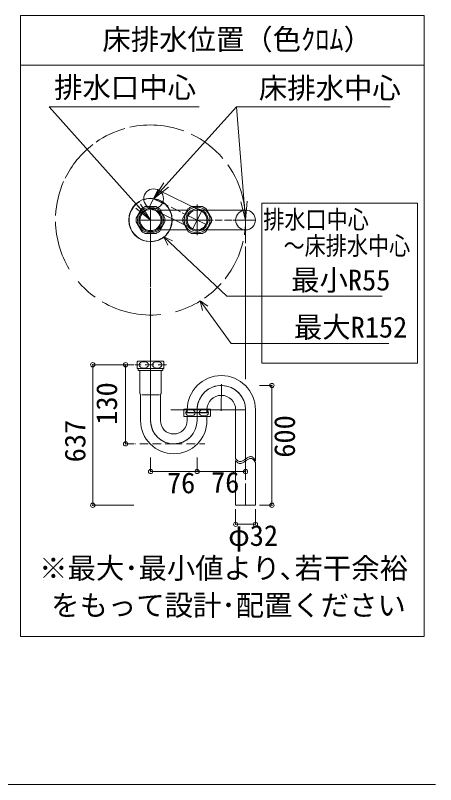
# Model space of a CAD drawing. Units: millimetres, scale not verified. Extents: x -1002 to 1002, y -687 to 676.
# Drawn here: x 706 to 1002, y -687 to -145 of the extents above; entities that cross this region are included whole.
import ezdxf
from ezdxf.enums import TextEntityAlignment as Align

# ---------------------------------------------------------------- set-up
doc = ezdxf.new("R2010")
doc.units = ezdxf.units.MM
doc.header["$LTSCALE"] = 5
doc.header["$PDMODE"] = 32
doc.header["$PDSIZE"] = 3
doc.linetypes.add('DASHED1', pattern=[1.8, 1.2, -0.6])
doc.layers.add('F-0', color=7, linetype='Continuous', lineweight=15)
doc.styles.add('ＭＳ ゴシック', font='')
doc.styles.get('ＭＳ ゴシック').set_extended_font_data('MS Gothic')

msp = doc.modelspace()

# ---------------------------------------------------------------- linework, layer by layer
at = {"layer": 'F-0', "lineweight": 18}
for p, q in [((709.585, -145.254), (709.585, -582.754)), ((993.96, -145.254), (709.585, -145.254)), ((993.96, -582.754), (993.96, -145.254)), ((709.585, -582.754), (993.96, -582.754))]:
    msp.add_line(p, q, dxfattribs=at)
at = {"layer": 'F-0'}
for p, q in [((709.585, -180.254), (993.96, -180.254)), ((729.738, -209.677), (835.299, -209.677)), ((801.14, -289.388), (729.738, -209.677)), ((803.286, -274.419), (861.644, -209.677)), ((861.644, -209.677), (970.092, -209.677)), ((861.644, -209.677), (890.073, -209.677)), ((868.078, -289.388), (861.644, -209.677)), ((803.286, -274.419), (810.449, -263.205)), ((803.286, -274.419), (812.074, -264.67)), ((806.338, -268.167), (800.235, -280.67)), ((803.286, -274.419), (813.699, -266.134)), ((806.338, -268.167), (837.004, -283.137)), ((813.489, -279.399), (803.286, -274.419)), ((868.078, -289.388), (867.022, -276.306)), ((868.078, -289.388), (869.202, -276.13)), ((801.14, -289.388), (790.754, -281.071)), ((794.93, -281.332), (791.058, -288.038)), ((801.14, -289.388), (792.383, -279.612)), ((801.14, -289.388), (794.012, -278.152)), ((805.012, -279.982), (797.269, -279.982)), ((811.222, -288.038), (807.351, -281.332)), ((822.337, -283.718), (815.61, -280.434)), ((827.743, -281.332), (823.871, -288.038)), ((837.824, -279.982), (830.081, -279.982)), ((833.953, -300.153), (833.953, -278.431)), ((833.953, -298.029), (833.953, -280.747)), ((844.035, -288.038), (840.163, -281.332)), ((868.078, -289.388), (864.841, -276.482)), ((879.521, -277.613), (879.521, -390.178)), ((879.521, -277.613), (989.195, -277.613)), ((989.195, -277.613), (989.195, -390.178)), ((801.14, -281.951), (801.14, -300.153)), ((801.14, -281.953), (801.14, -296.826)), ((827.108, -282.432), (807.986, -282.432)), ((840.39, -292.53), (823.538, -284.304)), ((837.004, -283.137), (830.901, -295.639)), ((833.953, -282.432), (868.078, -282.432)), ((868.078, -296.344), (868.078, -282.432)), ((791.058, -290.738), (794.93, -297.444)), ((801.14, -289.388), (793.579, -289.388)), ((793.703, -289.388), (817.547, -289.388)), ((801.14, -289.388), (845.099, -289.388)), ((807.351, -297.444), (811.222, -290.738)), ((817.547, -289.388), (845.164, -289.388)), ((823.871, -290.738), (827.743, -297.444)), ((840.163, -297.444), (844.035, -290.738)), ((846.713, -289.388), (851.729, -289.388)), ((853.17, -289.388), (858.704, -289.388)), ((859.281, -289.388), (875.034, -289.388)), ((859.281, -289.388), (875.034, -289.388)), ((868.078, -289.388), (868.078, -305.728)), ((801.14, -296.826), (801.14, -309.41)), ((807.986, -296.344), (827.108, -296.344)), ((868.078, -296.344), (833.953, -296.344)), ((797.269, -298.794), (805.012, -298.794)), ((801.14, -336.734), (801.14, -300.153)), ((810.436, -301.309), (813.223, -307.113)), ((810.436, -301.309), (816.66, -304.157)), ((810.436, -301.309), (854.915, -342.909)), ((830.081, -298.794), (837.824, -298.794)), ((868.078, -308.103), (868.078, -325.201)), ((868.078, -309.242), (868.078, -326.372)), ((801.14, -317), (801.14, -336.127)), ((868.078, -325.933), (868.078, -358.584)), ((868.078, -329.008), (868.078, -359.169)), ((801.14, -343.414), (801.14, -367.095)), ((836.209, -346.404), (837.836, -353.23)), ((836.209, -346.404), (841.497, -350.009)), ((836.209, -346.404), (857.931, -376.338)), ((859.437, -342.909), (854.915, -342.909)), ((964.471, -342.909), (859.437, -342.909)), ((868.078, -359.023), (868.078, -366.636)), ((868.078, -362.83), (868.078, -384.646)), ((801.14, -370.435), (801.14, -431.171)), ((868.078, -370.871), (868.078, -400.243)), ((969.051, -376.338), (857.931, -376.338)), ((791.734, -389.175), (791.734, -393.696)), ((792.053, -388.81), (810.228, -388.81)), ((810.547, -393.696), (810.547, -389.175)), ((810.218, -394.06), (792.053, -394.06)), ((792.053, -394.06), (792.062, -394.06)), ((792.053, -394.06), (792.062, -394.06)), ((792.39, -394.06), (792.39, -395.096)), ((793.703, -395.446), (793.703, -402.574)), ((809.54, -395.446), (801.14, -395.446)), ((808.578, -402.574), (808.578, -395.446)), ((809.89, -395.096), (809.54, -395.446)), ((809.89, -395.096), (809.89, -394.06)), ((810.218, -394.06), (810.228, -394.06)), ((868.078, -390.209), (868.078, -401.536)), ((879.521, -390.178), (989.195, -390.178)), ((793.703, -402.574), (793.703, -411.516)), ((801.14, -430.635), (801.14, -404.806)), ((808.578, -411.516), (808.578, -402.574)), ((851.248, -404.959), (851.007, -423.728)), ((794.125, -412.436), (793.797, -411.866)), ((794.184, -412.655), (794.184, -419.989)), ((794.924, -412.537), (801.14, -412.537)), ((801.14, -412.537), (807.357, -412.537)), ((808.097, -430.635), (808.097, -412.655)), ((808.484, -411.866), (808.155, -412.436)), ((794.184, -419.989), (794.184, -430.635)), ((824.866, -422.542), (843.04, -422.542)), ((833.962, -430.635), (833.962, -422.206)), ((868.087, -422.979), (815.453, -422.979)), ((824.547, -422.907), (824.547, -427.427)), ((843.031, -427.792), (824.866, -427.792)), ((824.866, -427.792), (824.875, -427.792)), ((826.187, -425.167), (826.187, -424.904)), ((826.187, -424.904), (833.953, -424.904)), ((826.559, -425.167), (826.187, -425.167)), ((841.718, -425.167), (826.559, -425.167)), ((826.997, -422.979), (826.997, -424.467)), ((826.997, -427.985), (826.997, -430.635)), ((833.953, -430.6), (833.953, -422.979)), ((833.953, -424.904), (841.718, -424.904)), ((840.909, -424.467), (840.909, -422.979)), ((840.909, -430.635), (840.909, -427.985)), ((841.718, -425.167), (841.718, -424.904)), ((843.359, -427.427), (843.359, -422.907)), ((861.122, -422.979), (861.122, -457.452)), ((868.078, -422.979), (868.078, -446.9)), ((868.078, -422.979), (868.078, -442.264)), ((875.034, -458.976), (875.034, -422.979)), ((868.078, -446.534), (868.078, -472.401)), ((861.122, -458.764), (861.122, -475.962)), ((861.122, -475.962), (861.122, -490.264)), ((868.078, -475.085), (868.078, -490.264)), ((-1002.086, -687.064), (1002.034, -687.064))]:
    msp.add_line(p, q, dxfattribs=at)
at = {"layer": 'F-0', "color": 4, "lineweight": 9}
for p, q in [((760.411, -391.35), (760.411, -490.264)), ((760.411, -391.35), (789.3, -391.35)), ((783.566, -391.35), (783.566, -447.042)), ((783.566, -391.35), (789.3, -391.35)), ((886.688, -405.928), (878.026, -405.928)), ((886.688, -405.928), (886.688, -490.264)), ((783.566, -447.042), (789.3, -447.042)), ((801.14, -466.529), (801.14, -456.719)), ((833.962, -466.529), (833.962, -456.719)), ((868.078, -466.529), (868.078, -456.719)), ((801.14, -466.529), (833.962, -466.529)), ((833.962, -466.529), (868.078, -466.529)), ((760.411, -490.264), (789.3, -490.264)), ((886.688, -490.264), (878.026, -490.264)), ((861.122, -503.726), (861.122, -493.1)), ((875.034, -503.726), (875.034, -493.1)), ((861.122, -503.726), (875.034, -503.726))]:
    msp.add_line(p, q, dxfattribs=at)
at = {"layer": 'F-0', "color": 4, "linetype": 'DASHED1', "lineweight": 9}
for p, q in [((787.372, -391.35), (787.308, -391.35)), ((812.449, -391.35), (790.013, -391.35)), ((817.547, -447.042), (790.017, -447.042)), ((817.547, -447.042), (839.379, -447.042))]:
    msp.add_line(p, q, dxfattribs=at)
at = {"layer": 'F-0'}
for points in [[(837.004, -283.137), (830.901, -295.639), (800.235, -280.67)], [(801.14, -404.684), (801.14, -368.613), (801.14, -337.341)], [(801.14, -395.446), (792.74, -395.446), (792.39, -395.096)], [(861.122, -490.264), (875.034, -490.264), (875.034, -460.289)]]:
    msp.add_lwpolyline(points, dxfattribs=at)
for centre, radius in [((803.286, -274.419), 6.956), ((801.14, -289.388), 15.312), ((801.14, -289.388), 9.087), ((801.14, -289.388), 8.166), ((833.953, -289.388), 9.087), ((833.953, -289.388), 7.766), ((833.953, -289.388), 7.766), ((868.078, -289.388), 6.956)]:
    msp.add_circle(centre, radius, dxfattribs=at)
at = {"layer": 'F-0', "lineweight": 18}
for centre, radius in [((801.14, -289.388), 7.438), ((833.953, -289.388), 6.956)]:
    msp.add_circle(centre, radius, dxfattribs=at)
at = {"layer": 'F-0'}
for centre, radius, start, end in [((801.14, -289.388), 66.938, 105.78741, 125.02387), ((801.14, -289.388), 66.938, 69.55176, 102.48458), ((801.14, -289.388), 66.938, 40.45346, 64.61694), ((801.14, -289.388), 66.938, 127.52212, 153.93512), ((801.14, -289.388), 66.938, 351.07633, 35.51055), ((801.14, -289.388), 66.938, 156.12741, 177.22121), ((801.14, -289.388), 15.117, 119.87082, 203.47911), ((801.14, -289.388), 15.117, 38.01873, 108.88428), ((801.14, -289.388), 10.172, 112.37215, 127.62785), ((801.14, -289.388), 10.172, 52.37215, 67.62785), ((801.14, -289.388), 15.117, 317.38555, 32.77859), ((833.953, -289.388), 10.172, 112.37215, 127.62785), ((833.953, -289.388), 10.172, 52.37215, 67.62785), ((801.14, -289.388), 66.938, 181.04134, 211.02681), ((801.14, -289.388), 10.172, 172.37215, 187.62785), ((801.14, -289.388), 10.172, 352.37215, 7.62785), ((833.953, -289.388), 10.172, 172.37215, 187.62785), ((833.953, -289.388), 10.172, 352.37215, 7.62785), ((801.14, -289.388), 15.117, 211.12095, 261.30647), ((801.14, -289.388), 10.172, 232.37215, 247.62785), ((801.14, -289.388), 10.172, 292.37215, 307.62785), ((833.953, -289.388), 10.172, 232.37215, 247.62785), ((833.953, -289.388), 10.172, 292.37215, 307.62785), ((801.14, -289.388), 15.117, 269.01468, 307.94515), ((801.14, -289.388), 66.938, 321.76369, 347.20103), ((801.14, -289.388), 66.938, 220.25424, 234.38576), ((801.14, -289.388), 66.938, 304.63473, 317.9845), ((801.14, -289.388), 66.938, 285.1851, 301.59392), ((801.14, -289.388), 66.938, 239.27946, 276.17448), ((801.14, -289.388), 66.938, 274.56964, 274.58397), ((794.687, -391.435), 3.719, 135.09913, 142.57199), ((807.593, -391.435), 3.719, 37.42801, 44.90087), ((794.687, -391.435), 3.719, 217.42801, 224.90087), ((807.593, -391.435), 3.719, 315.09913, 322.57199), ((851.015, -422.979), 24.019, 0, 180), ((851.015, -422.979), 17.062, 87.94387, 180), ((851.015, -422.979), 17.071, 0, 177.40546), ((851.015, -422.979), 17.062, 0, 87.94387), ((794.403, -411.516), 0.7, 180, 210), ((807.878, -411.516), 0.7, 330, 0), ((793.747, -412.655), 0.438, 0, 30), ((808.534, -412.655), 0.438, 150, 180), ((851.015, -422.979), 10.106, 0, 180), ((827.5, -425.167), 3.719, 135.09913, 142.57199), ((840.406, -425.167), 3.719, 37.42801, 44.90087), ((827.5, -425.167), 3.719, 217.42801, 224.90087), ((826.559, -424.467), 0.438, 270, 0), ((826.559, -427.985), 0.438, 0, 26.17755), ((841.347, -424.467), 0.438, 180, 270), ((841.347, -427.985), 0.438, 150, 180), ((840.406, -425.167), 3.719, 315.09913, 322.57199), ((817.547, -430.635), 23.363, 180, 0), ((817.547, -430.635), 16.406, 180, 270), ((817.547, -430.635), 16.415, 181.87086, 0), ((817.547, -430.635), 9.45, 180, 0), ((817.547, -430.635), 16.406, 270, 0), ((866.438, -454.036), 6.319, 212.72203, 226.60953), ((866.438, -455.348), 6.319, 212.72203, 226.60953), ((864.558, -456.106), 3.523, 225.702, 245.03152), ((864.558, -457.419), 3.523, 225.702, 245.03152), ((864.214, -456.863), 2.692, 244.86394, 266.31233), ((864.223, -456.369), 3.186, 266.722, 284.24596), ((863.726, -454.498), 5.122, 284.48835, 295.96465), ((863.726, -455.811), 5.122, 284.48835, 295.96465), ((861.724, -450.405), 9.678, 296.00867, 302.489), ((861.724, -451.718), 9.678, 296.00867, 302.489), ((853.867, -438.05), 24.32, 302.46715, 305.15235), ((853.867, -439.362), 24.32, 302.46715, 305.15235), ((927.996, -543.332), 104.441, 124.52174, 125.14879), ((927.996, -544.644), 104.441, 124.52174, 125.14879), ((877.195, -469.435), 14.767, 120.34038, 124.6107), ((877.195, -470.748), 14.767, 120.34038, 124.6107), ((872.994, -462.199), 6.4, 111.45266, 120.60102), ((872.994, -463.512), 6.4, 111.45266, 120.60102), ((871.913, -459.391), 3.391, 96.00772, 111.8117), ((871.913, -460.703), 3.391, 96.00772, 111.8117), ((871.795, -458.382), 2.375, 73.97913, 95.71073), ((871.795, -459.694), 2.375, 73.97913, 95.71073), ((871.626, -458.71), 2.738, 51.5772, 72.48176), ((871.626, -460.022), 2.738, 51.5772, 72.48176), ((870.199, -460.321), 4.889, 35.29043, 50.21011), ((870.199, -461.634), 4.889, 35.29043, 50.21011), ((865.785, -463.278), 10.201, 24.94423, 34.52454), ((865.785, -464.591), 10.201, 24.94423, 34.52454), ((864.214, -458.176), 2.692, 244.86394, 266.31233), ((864.223, -457.681), 3.186, 266.722, 284.24596)]:
    msp.add_arc(centre, radius, start, end, dxfattribs=at)
for centre in [(796.437, -391.435), (805.843, -391.435), (829.25, -425.167), (838.656, -425.167)]:
    msp.add_ellipse(centre, major_axis=(3.353, 0), ratio=0.674074, dxfattribs=at)
at = {"layer": 'F-0', "color": 6}
for p in [(760.411, -391.35), (783.566, -391.35), (886.688, -405.928), (783.566, -447.042), (801.14, -466.529), (833.962, -466.529), (868.078, -466.529), (760.411, -490.264), (886.688, -490.264), (861.122, -503.726), (875.034, -503.726)]:
    msp.add_point(p, dxfattribs=at)

# ---------------------------------------------------------------- texts
at = {"layer": 'F-0', "style": 'ＭＳ ゴシック'}
for s, p in [('床排水位置（色ｸﾛﾑ）', (767.222, -173.904)), ('排水口中心', (733.202, -207.764)), ('床排水中心', (877.497, -208.142)), ('最小R55', (900.25, -343.417)), ('最大R152', (902.159, -376.597)), ('76', (812.715, -486.247)), ('76', (843.808, -485.824)), ('φ32', (855.892, -523.333)), ('※最大･最小値より､若干余裕', (722.648, -546.364)), ('をもって設計･配置ください', (731.101, -572.471))]:
    msp.add_text(s, height=14.66, dxfattribs=at).set_placement(p, align=Align.BOTTOM_LEFT)
at = {"layer": 'F-0', "style": 'ＭＳ ゴシック', "width": 0.85}
for s, p in [('排水口中心', (880.579, -299.311)), ('～床排水中心', (894.872, -317.805))]:
    msp.add_text(s, height=12.83, dxfattribs=at).set_placement(p, align=Align.BOTTOM_LEFT)
at = {"layer": 'F-0', "style": 'ＭＳ ゴシック'}
for s, p in [('130', (781.937, -433.584)), ('600', (907.311, -456.796)), ('637', (759.651, -460.026))]:
    msp.add_text(s, height=14.66, rotation=90, dxfattribs=at).set_placement(p, align=Align.BOTTOM_LEFT)

doc.saveas('drawing.dxf')
